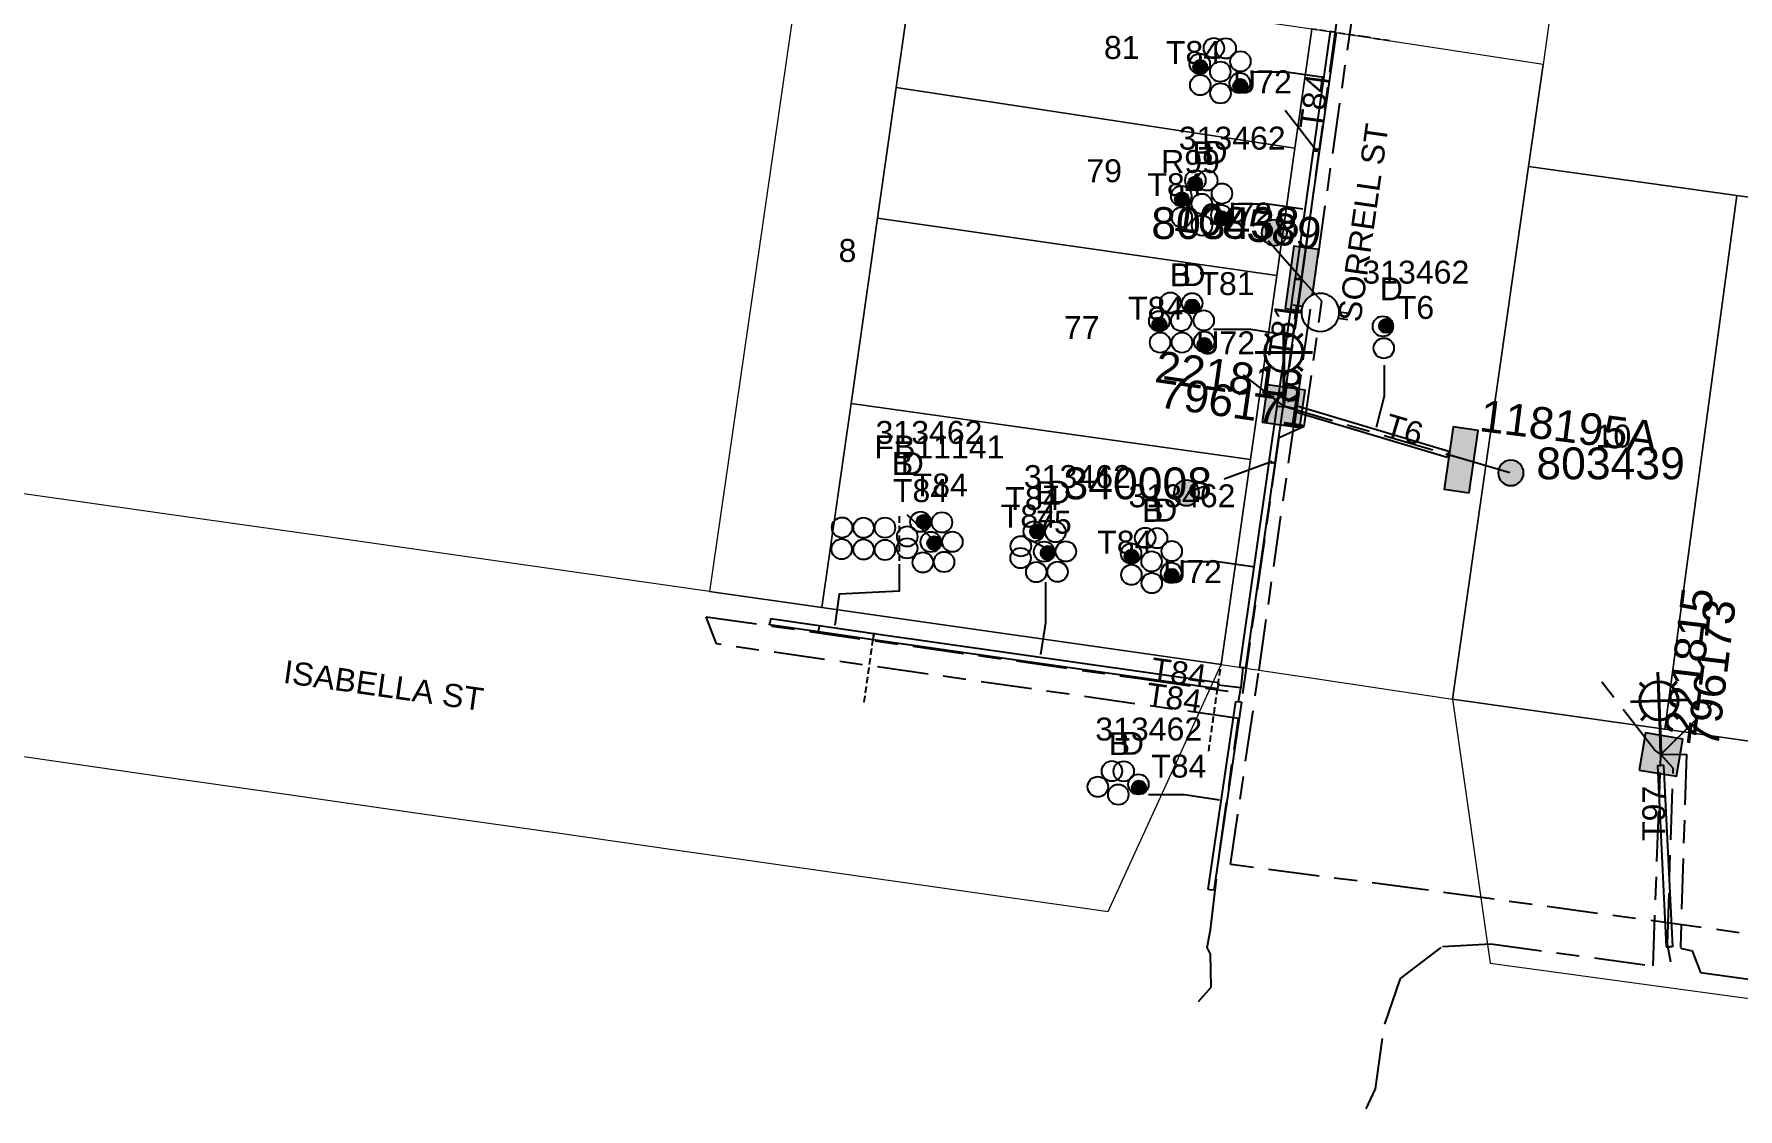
# Model space of a CAD drawing. Header units: metres. Extents: x 315403 to 316343, y 6257875 to 6258324.
# Drawn here: x 315516.9 to 315650.6, y 6257903.5 to 6257987.9 of the extents above; entities that cross this region are included whole.
import ezdxf
from ezdxf.enums import TextEntityAlignment as Align

# ---------------------------------------------------------------- set-up
doc = ezdxf.new("R2010")
doc.units = ezdxf.units.M
doc.linetypes.add('Cable Exist UG', pattern=[8.2, 4, -1.2, 1.8, -1.2])
doc.linetypes.add('DASHED', pattern=[0.75, 0.5, -0.25])
doc.layers.get('0').update_dxf_attribs({"color": 6})
doc.layers.add('Cadastre Land Parcels_SP_EXT', color=9, linetype='Continuous', lineweight=5)
doc.layers.add('Cadastre Roads_SP_EXT', color=9, linetype='Continuous', lineweight=5)
for name, color, linetype in [('Duct_SP_EXT', 7, 'Continuous'), ('Equip_LV_EXT', 7, 'Continuous'), ('Equip_SP_SL_EXT', 7, 'Continuous'), ('Mains_HV_EXT', 7, 'Continuous'), ('Mains_LV_EXT', 7, 'Continuous'), ('Mains_SL_EXT', 7, 'Continuous'), ('SupportsOH_SP_TR_HV_LV_SL_EXT', 7, 'Continuous'), ('SupportsUG_SP_LV_EXT', 7, 'Continuous'), ('SupportsUG_SP_LV_SL_EXT', 7, 'Continuous'), ('Trench_SP_EXT', 7, 'Continuous')]:
    doc.layers.add(name, color=color, linetype=linetype)
doc.layers.add('UNKNOWN_FEATURES', color=1, linetype='DASHED', plot=False)
doc.styles.add('COLUMN_LABEL', font='arial.ttf')
doc.styles.add('iecARIAL', font='arial.ttf', dxfattribs={"height": 2})
doc.styles.add('POLE_LABEL', font='arial.ttf')
doc.styles.get("Standard").update_dxf_attribs({"font": 'arial.ttf'})

# ---------------------------------------------------------------- blocks, each defined once
blk = doc.blocks.new('COLUMN_EXT')
blk.add_hatch(color=256).paths.add_polyline_path([(-1.49, 1.48), (-1.49, -1.49), (1.48, -1.49), (1.48, 1.48)])
blk.add_lwpolyline([(-1.49, -1.49), (1.48, -1.49), (1.48, 1.48), (-1.49, 1.48)], close=True)
for tag, height, style, flags, p in [('ASSET_NUM', 2.5, 'COLUMN_LABEL', 8, (2, 2)), ('STRUCTURE_PLANT_NUMBER', 0.2, 'POLE_LABEL', 9, (1.81, 0.03)), ('STREET_CODE', 0.2, 'COLUMN_LABEL', 9, (1.81, -0.2))]:
    blk.add_attdef(tag, text='', height=height, dxfattribs=dict(style=style, flags=flags)).set_placement(p, align=Align.MIDDLE_LEFT)
at = {"flags": 9}
for tag, p in [('COLUMN_TYPE', (1.81, -0.4)), ('OWNED_BY', (1.81, -0.6)), ('STATE', (1.81, -0.8)), ('USAGE', (1.81, -1)), ('LEGEND', (1.81, -1.2)), ('LOCATION', (1.81, -1.4)), ('STREETNAME', (1.81, -1.6)), ('SUBURB', (1.81, -1.8)), ('NOTES', (1.81, -2))]:
    blk.add_attdef(tag, text='', height=0.2, dxfattribs=at).set_placement(p, align=Align.MIDDLE_LEFT)
at = {"flags": 1}
blk.add_attdef('Z', (1.81, -2.35), '', height=0.2, dxfattribs=at)
blk = doc.blocks.new('PILLAR_EXT')
blk.add_hatch(color=256).paths.add_polyline_path([(-2.475, 0.99), (-2.475, -0.99), (2.475, -0.99), (2.475, 0.99)])
blk.add_lwpolyline([(-2.475, -0.99), (2.475, -0.99), (2.475, 0.99), (-2.475, 0.99)], close=True)
at = {"style": 'iecARIAL', "flags": 8}
blk.add_attdef('ASSET_NUM', (1.5, 3.5), '', height=2.5, dxfattribs=at)
for tag, p, flags in [('OWNED_BY', (0, -0.2), 9), ('STATE', (0, -0.4), 9), ('SUPPORT_TYPE', (0, -0.6), 9), ('USAGE', (0, -0.8), 9), ('LEGEND', (0, -1), 9), ('LOCATION', (0, -1.2), 9), ('NOTES', (0, -1.4), 9), ('STREETNAME', (0, -1.8), 9), ('SUBURB', (0, -2), 1), ('PARENT', (0, -1.6), 9)]:
    blk.add_attdef(tag, p, '', height=0.2, dxfattribs=dict(flags=flags))
blk = doc.blocks.new('DUCT_EXT')
blk.add_circle((0, 0.8), 0.8)
at = {"flags": 1}
blk.add_attdef('Z', (0, 0), '', height=0.2, dxfattribs=at)
at = {"flags": 9}
for tag, p in [('DUCT_CODE', (0, 0)), ('XSECT_TYPE', (0, -0.2)), ('STATE', (0, -0.6)), ('FB_REFERENCE', (0, -0.4)), ('NOTES', (0, -0.8))]:
    blk.add_attdef(tag, text='', height=0.2, dxfattribs=at).set_placement(p, align=Align.MIDDLE_LEFT)
blk = doc.blocks.new('SL_LANTERN_EXT')
at = {"lineweight": 40}
for p, q in [((-1.46, 5.68), (-1.06, 5.28)), ((0, 1.97), (0, 6.47)), ((1.46, 5.68), (1.06, 5.28)), ((-2.25, 4.22), (2.25, 4.22)), ((-1.46, 2.76), (-1.06, 3.16)), ((0, 0), (0, 2.72)), ((1.46, 2.76), (1.06, 3.16))]:
    blk.add_line(p, q, dxfattribs=at)
blk.add_circle((0, 4.22), 1.5, dxfattribs=at)
at = {"style": 'iecARIAL', "flags": 8}
blk.add_attdef('ASSET_NUM', (1.5, 1.5), '', height=2.5, dxfattribs=at)
for tag, p, height, flags in [('CONSTRUCTED_VOLTAGE', (0.98, -0.65), 0.2, 9), ('CONTROL_TYPE', (0.98, -0.85), 0.2, 9), ('LANTERN_PURPOSE', (0.98, -1.05), 0.2, 9), ('LANTERN_TYPE', (0.98, -1.25), 0.2, 9), ('NO_PHASES', (0.98, -1.45), 0.2, 9), ('LNUMBER', (2.18, -3.25), 2.5, 8), ('OPERATING_VOLTAGE', (0.98, -1.65), 0.2, 9), ('ORIENTATION', (0.98, -1.85), 0.2, 9), ('OWNED_BY', (0.98, -2.05), 0.2, 9), ('STATE', (0.98, -2.25), 0.2, 9), ('USAGE', (0.98, -2.45), 0.2, 9), ('CEXIST', (0.98, -2.65), 0.2, 9), ('CNEW', (0.98, -2.85), 0.2, 9), ('CNUMBER', (0.98, -3.05), 0.2, 9), ('CREMOVE', (0.98, -3.25), 0.2, 9), ('CREPLACE', (0.98, -3.45), 0.2, 9), ('LKINGHEIGHT', (0.98, -3.65), 0.2, 9), ('LBRACKET', (0.98, -3.85), 0.2, 9), ('LBRACKETVOCAB', (0.98, -4.05), 0.2, 9), ('LCATEGORY', (0.98, -4.25), 0.2, 9), ('LCHARGE1', (0.98, -4.45), 0.2, 9), ('LCHARGE1PERCENT', (0.98, -4.65), 0.2, 9), ('LCHARGE2', (0.98, -4.85), 0.2, 9), ('LCHARGE2PERCENT', (0.98, -5.05), 0.2, 9), ('LCHARGE3', (0.98, -5.25), 0.2, 9), ('LCHARGE3PERCENT', (0.98, -5.45), 0.2, 9), ('LEXIST', (0.98, -5.65), 0.2, 9), ('LLAMP', (0.98, -5.85), 0.2, 9), ('LLAMPVOCAB', (0.98, -6.05), 0.2, 9), ('LMAST', (0.98, -6.25), 0.2, 9), ('LMASTVOCAB', (0.98, -6.45), 0.2, 9), ('LNEW', (0.98, -6.65), 0.2, 9), ('LANTNUMBER', (0.98, -6.85), 0.2, 9), ('LOUTREACH', (0.98, -7.25), 0.2, 9), ('LOUTREACHVOCAB', (0.98, -7.45), 0.2, 9), ('LRATECODE', (0.98, -7.65), 0.2, 9), ('LREMOVE', (0.98, -7.85), 0.2, 9), ('LREPLACE', (0.98, -8.05), 0.2, 9), ('STREETNAME', (0.98, -9.25), 0.2, 9), ('SUBURB', (0.98, -9.45), 0.2, 1), ('LTYPE', (0.98, -8.25), 0.2, 9), ('LTYPEVOCAB', (0.98, -8.45), 0.2, 9), ('LEGEND', (0.98, -8.65), 0.2, 9), ('LOCATION', (0.98, -8.85), 0.2, 9), ('NOTES', (0.98, -9.05), 0.2, 9)]:
    blk.add_attdef(tag, p, '', height=height, dxfattribs=dict(flags=flags))
blk = doc.blocks.new('POLE_EXT')
blk.add_hatch(color=256).paths.add_polyline_path([(-1, 0, 1), (1, 0, 1)])
blk.add_lwpolyline([(-1, 0, 1), (1, 0, 1)], format="xyb", close=True)
for tag, height, flags, p in [('pNumber', 2.5, 8, (-17.84, 2.07)), ('OWNED_BY', 0.2, 9, (1.35, -0.4)), ('SPECIAL_USE', 0.2, 9, (1.35, -0.8)), ('STATE', 0.2, 9, (1.35, -1)), ('cLV', 0.2, 9, (1.35, -1.4)), ('PARENT', 0.2, 9, (1.35, -0.6)), ('USAGE', 0.2, 9, (1.35, -1.2)), ('hDepth', 0.2, 9, (1.35, -1.6)), ('hDia', 0.2, 9, (1.35, -1.8)), ('cHV', 0.2, 9, (1.35, -2)), ('LBRACKET', 0.2, 9, (1.35, -2.2)), ('LExisting', 0.2, 9, (1.35, -2.4)), ('LANTNUMBER', 0.2, 9, (1.35, -2.6)), ('cLinedev', 0.2, 9, (1.35, -3.4)), ('pExisting', 0.2, 9, (1.35, -3.8)), ('LOther', 0.2, 9, (1.35, -2.8)), ('LRemove', 0.2, 9, (1.35, -3)), ('LEGEND', 0.2, 9, (1.35, -3.2)), ('LOCATION', 0.2, 9, (1.35, -3.6)), ('PFNUMBER', 0.2, 9, (1.35, -4)), ('pFooting', 0.2, 9, (1.35, -4.4)), ('pNew', 0.2, 9, (1.35, -4.6)), ('pRelocate', 0.2, 9, (1.35, -5)), ('pRemove', 0.2, 9, (1.35, -5.2)), ('pReplace', 0.2, 9, (1.35, -5.4)), ('NEWPFNUMBER', 0.2, 9, (1.35, -4.2)), ('pStay', 0.2, 9, (1.35, -5.6)), ('pType', 0.2, 9, (1.35, -5.8)), ('cspan', 0.2, 9, (1.35, -6)), ('STREETNAME', 0.2, 9, (1.35, -6.2)), ('SUBURB', 0.2, 9, (1.35, -6.4)), ('NOTES', 0.2, 9, (1.35, -6.6)), ('OPERATED_BY', 0.2, 9, (1.36, -7.01)), ('MAINTAINED_BY', 0.2, 9, (1.36, -6.81))]:
    blk.add_attdef(tag, text='', height=height, dxfattribs=dict(flags=flags)).set_placement(p, align=Align.MIDDLE_LEFT)
at = {"style": 'POLE_LABEL'}
for tag, height, flags, p in [('ASSET_NUM', 2.5, 8, (2, 2)), ('STRUCTURE_PLANT_NUMBER', 0.2, 9, (1.35, 0.03)), ('STREET_CODE', 0.2, 9, (1.35, -0.2))]:
    blk.add_attdef(tag, text='', height=height, dxfattribs=dict(at, flags=flags)).set_placement(p, align=Align.MIDDLE_LEFT)
at = {"flags": 1}
blk.add_attdef('Z', (1.35, -7.33), '', height=0.2, dxfattribs=at)
blk = doc.blocks.new('LV_UG_LINKS_OPEN_EXT')
for p, q in [((-0.25, 1.47), (-0.25, 2.22)), ((0.25, 1.47), (0.25, 2.22)), ((-0.25, -1.47), (-0.25, -2.22)), ((0.25, -1.47), (0.25, -2.22))]:
    blk.add_line(p, q)
at = {"flags": 9}
for tag, p in [('ACTUAL_STATUS', (0, 0)), ('CONSTRUCTED_VOLTAGE', (0, -0.2)), ('OPERATING_VOLTAGE', (0, -0.6)), ('ORIENTATION', (0, -0.8)), ('STATE', (0, -1)), ('SWITCH_TYPE', (0, -1.2)), ('NO_PHASES', (0, -0.4)), ('USAGE', (0, -1.4)), ('NOTES', (0, -1.6))]:
    blk.add_attdef(tag, text='', height=0.2, dxfattribs=at).set_placement(p, align=Align.MIDDLE_LEFT)
at = {"flags": 1}
blk.add_attdef('Z', (0, 0), '', height=0.2, dxfattribs=at)
blk.add_wipeout([(-0.25, 1.47), (-0.43, 1.43), (-0.61, 1.36), (-0.77, 1.28), (-0.93, 1.17), (-1.07, 1.05), (-1.19, 0.9), (-1.29, 0.75), (-1.38, 0.58), (-1.44, 0.4), (-1.48, 0.22), (-1.49, 0.03), (-1.49, -0.16), (-1.45, -0.34), (-1.4, -0.52), (-1.32, -0.69), (-1.23, -0.85), (-1.11, -1), (-0.98, -1.13), (-0.83, -1.24), (-0.66, -1.34), (-0.49, -1.41), (-0.31, -1.46), (-0.13, -1.49), (0.06, -1.49), (0.25, -1.47), (0.43, -1.43), (0.61, -1.36), (0.77, -1.28), (0.93, -1.17), (1.07, -1.05), (1.19, -0.9), (1.29, -0.75), (1.38, -0.58), (1.44, -0.4), (1.48, -0.22), (1.49, -0.03), (1.49, 0.16), (1.45, 0.34), (1.4, 0.52), (1.32, 0.69), (1.23, 0.85), (1.11, 1), (0.98, 1.13), (0.83, 1.24), (0.66, 1.34), (0.49, 1.41), (0.31, 1.46), (0.13, 1.49), (-0.06, 1.49)])
blk.add_lwpolyline([(0, -1.49, 1), (0, 1.49, 1)], format="xyb", close=True)
blk = doc.blocks.new('CABLE_LARGE_EXT')
h = blk.add_hatch(color=256)
edge = h.paths.add_edge_path()
edge.add_arc((0, 0.55), 0.55, 0, 360)
blk.add_circle((0, 0.55), 0.55)
at = {"flags": 1}
blk.add_attdef('Z', (0, 0), '', height=0.2, dxfattribs=at)
at = {"flags": 9}
for tag, p in [('COND_CODE', (0, 0)), ('STATE', (0, -0.4)), ('XSECT_SIZE', (0, -0.6)), ('FB_REFERENCE', (0, -0.2)), ('NOTES', (0, -0.8))]:
    blk.add_attdef(tag, text='', height=0.2, dxfattribs=at).set_placement(p, align=Align.MIDDLE_LEFT)

msp = doc.modelspace()

# ---------------------------------------------------------------- linework, layer by layer
at = {"layer": 'Cadastre Land Parcels_SP_EXT', "linetype": 'Continuous'}
for points in [[(315682.15, 6257981.06), (315682.65, 6257986.75), (315683.08, 6257991.84), (315637.14, 6257998.64), (315636.18, 6257991.88), (315635.28, 6257985.47), (315634.14, 6257977.47), (315650.48, 6257975.19), (315665.6, 6257973.09), (315681.28, 6257970.99), (315682.15, 6257981.06)], [(315580.98, 6257958.87), (315583.06, 6257973.42), (315584.52, 6257983.68), (315585.82, 6257992.8), (315577.08, 6257994.06), (315569.88, 6257944.1), (315578.68, 6257942.84), (315580.98, 6257958.87)], [(315617.13, 6257988.26), (315585.82, 6257992.8), (315584.52, 6257983.68), (315615.8, 6257978.91), (315617.13, 6257988.26)], [(315615.8, 6257978.91), (315584.52, 6257983.68), (315583.06, 6257973.42), (315614.38, 6257968.92), (315615.8, 6257978.91)], [(315650.48, 6257975.19), (315634.14, 6257977.47), (315628.16, 6257935.65), (315644.82, 6257933.28), (315650.48, 6257975.19)], [(315665.6, 6257973.09), (315650.48, 6257975.19), (315644.82, 6257933.28), (315661.58, 6257930.91), (315665.6, 6257973.09)], [(315614.38, 6257968.92), (315583.06, 6257973.42), (315580.98, 6257958.87), (315612.32, 6257954.47), (315614.38, 6257968.92)], [(315612.32, 6257954.47), (315580.98, 6257958.87), (315578.68, 6257942.84), (315610.02, 6257938.37), (315612.32, 6257954.47)]]:
    msp.add_lwpolyline(points, close=True, dxfattribs=at)
at = {"layer": 'Cadastre Roads_SP_EXT', "linetype": 'Continuous'}
for points in [[(315635.28, 6257985.47), (315624.7, 6257987.09), (315617.13, 6257988.26), (315615.8, 6257978.91), (315614.38, 6257968.92), (315612.32, 6257954.47), (315610.02, 6257938.37), (315617.59, 6257937.23), (315628.16, 6257935.65), (315634.14, 6257977.47), (315635.28, 6257985.47)], [(315569.88, 6257944.1), (315540.08, 6257948.36), (315530.07, 6257949.78), (315498.36, 6257954.27), (315495.03, 6257956), (315493.87, 6257958.78), (315484.23, 6257946.93), (315476.04, 6257936.86), (315479.29, 6257936.4), (315489.32, 6257934.96), (315508.53, 6257932.22), (315516.43, 6257931.09), (315527.09, 6257929.54), (315537.03, 6257928.14), (315546.99, 6257926.7), (315557.94, 6257925.16), (315567.17, 6257923.81), (315587.04, 6257921), (315601.14, 6257918.98), (315605.41, 6257928.29), (315610.02, 6257938.37), (315578.68, 6257942.84), (315569.88, 6257944.1)], [(315628.16, 6257935.65), (315631.12, 6257914.93), (315645.13, 6257913.02), (315665.08, 6257910.29), (315676.06, 6257908.81), (315676.89, 6257918.73), (315677.71, 6257928.61), (315661.58, 6257930.91), (315644.82, 6257933.28), (315628.16, 6257935.65)]]:
    msp.add_lwpolyline(points, close=True, dxfattribs=at)
at = {"layer": 'Duct_SP_EXT'}
for p, q in [((315618.58, 6257988.06), (315617.27, 6257978.85)), ((315619.05, 6257987.99), (315617.74, 6257978.79)), ((315617.25, 6257978.7), (315615.82, 6257968.71)), ((315617.72, 6257978.63), (315616.3, 6257968.64)), ((315617.27, 6257978.85), (315617.25, 6257978.7)), ((315617.25, 6257978.7), (315617.48, 6257978.67)), ((315617.27, 6257978.85), (315617.5, 6257978.82)), ((315617.27, 6257978.85), (315617.5, 6257978.82)), ((315617.72, 6257978.63), (315617.48, 6257978.67)), ((315617.74, 6257978.79), (315617.5, 6257978.82)), ((315617.74, 6257978.79), (315617.5, 6257978.82)), ((315617.74, 6257978.79), (315617.72, 6257978.63)), ((315615.82, 6257968.71), (315615.81, 6257968.63)), ((315615.81, 6257968.63), (315616.05, 6257968.6)), ((315615.81, 6257968.63), (315616.05, 6257968.6)), ((315615.82, 6257968.71), (315616.06, 6257968.68)), ((315616.29, 6257968.56), (315616.05, 6257968.6)), ((315616.29, 6257968.56), (315616.05, 6257968.6)), ((315616.3, 6257968.64), (315616.06, 6257968.68)), ((315616.3, 6257968.64), (315616.29, 6257968.56)), ((315614.39, 6257958.65), (315613.76, 6257954.27)), ((315614.86, 6257958.58), (315614.24, 6257954.2)), ((315614.39, 6257958.65), (315614.63, 6257958.62)), ((315614.39, 6257958.65), (315614.63, 6257958.62)), ((315614.86, 6257958.58), (315614.63, 6257958.62)), ((315614.86, 6257958.58), (315614.63, 6257958.62)), ((315615.84, 6257958.18), (315615.91, 6257958.41)), ((315627.74, 6257954.63), (315615.84, 6257958.18)), ((315615.98, 6257958.64), (315615.91, 6257958.41)), ((315627.88, 6257955.09), (315615.98, 6257958.64)), ((315627.88, 6257955.09), (315627.81, 6257954.86)), ((315613.76, 6257954.22), (315611.47, 6257938.16)), ((315614.23, 6257954.15), (315611.94, 6257938.09)), ((315613.76, 6257954.27), (315613.76, 6257954.22)), ((315613.76, 6257954.27), (315614, 6257954.23)), ((315613.76, 6257954.22), (315613.99, 6257954.19)), ((315613.76, 6257954.22), (315613.99, 6257954.19)), ((315614.23, 6257954.15), (315613.99, 6257954.19)), ((315614.23, 6257954.15), (315613.99, 6257954.19)), ((315614.24, 6257954.2), (315614, 6257954.23)), ((315614.24, 6257954.2), (315614.23, 6257954.15)), ((315627.74, 6257954.63), (315627.81, 6257954.86)), ((315574.59, 6257941.47), (315574.62, 6257941.71)), ((315574.66, 6257941.94), (315574.62, 6257941.71)), ((315578.48, 6257941.4), (315574.66, 6257941.94)), ((315578.41, 6257940.92), (315574.59, 6257941.47)), ((315578.41, 6257940.92), (315578.44, 6257941.16)), ((315582.7, 6257940.31), (315578.41, 6257940.92)), ((315578.48, 6257941.4), (315578.44, 6257941.16)), ((315582.77, 6257940.78), (315578.48, 6257941.4)), ((315582.7, 6257940.31), (315582.74, 6257940.55)), ((315582.7, 6257940.31), (315582.74, 6257940.55)), ((315609.75, 6257936.45), (315582.7, 6257940.31)), ((315582.77, 6257940.78), (315582.74, 6257940.55)), ((315582.77, 6257940.78), (315582.74, 6257940.55)), ((315609.82, 6257936.92), (315582.77, 6257940.78)), ((315611.47, 6257938.16), (315611.71, 6257938.13)), ((315611.94, 6257938.09), (315611.71, 6257938.13)), ((315609.75, 6257936.45), (315609.78, 6257936.68)), ((315609.82, 6257936.92), (315609.78, 6257936.68)), ((315611.15, 6257935.47), (315608.97, 6257920.72)), ((315611.62, 6257935.4), (315609.44, 6257920.65)), ((315611.15, 6257935.47), (315611.38, 6257935.43)), ((315611.62, 6257935.4), (315611.38, 6257935.43)), ((315644.26, 6257930.44), (315644.5, 6257930.45)), ((315644.26, 6257930.44), (315644.95, 6257916.19)), ((315644.74, 6257930.46), (315644.5, 6257930.45)), ((315644.74, 6257930.46), (315645.43, 6257916.21)), ((315608.97, 6257920.72), (315609.2, 6257920.68)), ((315609.44, 6257920.65), (315609.2, 6257920.68)), ((315645.43, 6257916.21), (315645.19, 6257916.2)), ((315644.95, 6257916.19), (315645.19, 6257916.2))]:
    msp.add_line(p, q, dxfattribs=at)
for points in [[(315612.31, 6257984.9), (315615.15, 6257984.9), (315617.89, 6257984.5)], [(315610.86, 6257974.53), (315613.7, 6257974.53), (315616.44, 6257974.13)], [(315609.43, 6257964.7), (315612.36, 6257964.7), (315615.1, 6257964.25)], [(315622.81, 6257961.88), (315622.81, 6257959.43), (315622.19, 6257956.97)], [(315585.35, 6257950.14), (315587.15, 6257948.41)], [(315594.37, 6257948.49), (315596.06, 6257947.64)], [(315584.76, 6257946.14), (315584.76, 6257944.12), (315580.05, 6257943.88), (315579.7, 6257941.45)], [(315606.92, 6257946.45), (315609.76, 6257946.45), (315612.5, 6257946.05)], [(315596.23, 6257944.84), (315596.23, 6257941.64), (315595.83, 6257939.15)], [(315604.31, 6257928.15), (315607.15, 6257928.15), (315609.89, 6257927.75)]]:
    msp.add_lwpolyline(points, dxfattribs=at)
at = {"layer": 'Mains_LV_EXT', "linetype": 'Cable Exist UG'}
for points in [[(315616.36, 6257968.63), (315619.24, 6257990.01), (315621.15, 6257989.76), (315621.55, 6257992.52), (315619.68, 6257993.4)], [(315614.93, 6257958.65), (315628.84, 6257954.56)], [(315608.25, 6257911.91), (315609.23, 6257913.03), (315609.19, 6257915.63), (315608.91, 6257916.15), (315609.18, 6257917.53), (315609.89, 6257923.58), (315611.37, 6257934.13), (315611.37, 6257934.13), (315570.42, 6257939.98), (315570.42, 6257939.98), (315569.6, 6257942.12)], [(315645.31, 6257915.01), (315645.03, 6257916.41), (315645.49, 6257930.22), (315644.53, 6257931.3)]]:
    msp.add_lwpolyline(points, dxfattribs=at)
at = {"layer": 'Mains_SL_EXT', "linetype": 'Cable Exist UG'}
for points in [[(315621.4, 6257903.47), (315622.12, 6257905.05), (315622.12, 6257905.05), (315622.85, 6257910.12), (315624.09, 6257913.72), (315627.38, 6257916.22), (315631.18, 6257916.44), (315643.91, 6257914.7), (315644.53, 6257931.3)], [(315644.53, 6257931.3), (315646.53, 6257931.34), (315646.53, 6257931.34), (315646.05, 6257916.1), (315646.99, 6257915.9), (315647.64, 6257914.19), (315647.64, 6257914.19), (315665.28, 6257911.78), (315676.26, 6257910.29), (315676.26, 6257910.29), (315680.51, 6257909.71), (315682.39, 6257909.47)]]:
    msp.add_lwpolyline(points, dxfattribs=at)
at = {"layer": 'Trench_SP_EXT', "linetype": 'Cable Exist UG'}
for points in [[(315617.49, 6257978.69), (315614.87, 6257982.07)], [(315616.36, 6257968.63), (315613.3, 6257972.08)], [(315614.93, 6257958.65), (315611.42, 6257961.39)], [(315615.91, 6257958.44), (315614.93, 6257958.65)], [(315614.01, 6257954.3), (315607.3, 6257951.84)], [(315627.64, 6257954.91), (315628.84, 6257954.56)], [(315628.84, 6257954.56), (315632.75, 6257953.41)], [(315611.71, 6257938.13), (315611.55, 6257936.53)], [(315611.55, 6257936.53), (315609.78, 6257936.75)], [(315611.38, 6257935.42), (315611.55, 6257936.53)], [(315644.53, 6257931.3), (315644.03, 6257931.67), (315644.03, 6257931.67), (315639.9, 6257936.98)], [(315644.53, 6257931.3), (315648.52, 6257935.29)], [(315644.5, 6257930.39), (315644.53, 6257931.3)]]:
    msp.add_lwpolyline(points, dxfattribs=at)
at = {"layer": 'UNKNOWN_FEATURES'}
for points in [[(315623.24, 6257987.33), (315621.23, 6257987.64), (315617.13, 6257988.26)], [(315584.76, 6257950), (315584.76, 6257946.14)], [(315582.01, 6257935.41), (315582.79, 6257940.88)], [(315609.04, 6257931.56), (315610.02, 6257938.46)]]:
    msp.add_lwpolyline(points, dxfattribs=at)

# ---------------------------------------------------------------- block references
at = {"layer": 'Duct_SP_EXT'}
for name, p, rotation in [('DUCT_EXT', (315609.43, 6257985.96), 358.8169901474492), ('DUCT_EXT', (315610.38, 6257985.94), 359.9208290109676), ('DUCT_EXT', (315608.34, 6257984.73), 0.00693904532606381), ('CABLE_LARGE_EXT', (315608.34, 6257984.73), 355.7399284167077), ('DUCT_EXT', (315611.53, 6257984.92), 0.006938511717535772), ('DUCT_EXT', (315608.37, 6257983.06), 359.5649357143176), ('DUCT_EXT', (315609.94, 6257984.11), 359.5649357143176), ('DUCT_EXT', (315611.48, 6257983.22), 359.5649357143176), ('DUCT_EXT', (315609.96, 6257982.41), 359.5649357143176), ('CABLE_LARGE_EXT', (315611.48, 6257983.24), 355.7399284167077), ('DUCT_EXT', (315607.98, 6257975.58), 358.8169901474492), ('DUCT_EXT', (315608.93, 6257975.57), 359.9208290109676), ('DUCT_EXT', (315606.89, 6257974.35), 0.00693904532606381), ('CABLE_LARGE_EXT', (315606.89, 6257974.35), 355.7399284167077), ('DUCT_EXT', (315608.49, 6257973.73), 359.5649357143176), ('DUCT_EXT', (315610.08, 6257974.54), 0.006938511717535772), ('DUCT_EXT', (315606.92, 6257972.68), 359.5649357143176), ('DUCT_EXT', (315610.03, 6257972.85), 359.5649357143176), ('CABLE_LARGE_EXT', (315610.03, 6257972.86), 355.7399284167077), ('DUCT_EXT', (315608.51, 6257972.03), 359.5649357143176), ('DUCT_EXT', (315606.06, 6257965.98), 2.290609808038385), ('DUCT_EXT', (315607.75, 6257965.93), 0.4606499957495488), ('DUCT_EXT', (315605.17, 6257964.52), 0.4606499957495488), ('DUCT_EXT', (315606.89, 6257964.54), 0.4606499957495488), ('DUCT_EXT', (315608.66, 6257964.58), 0.4606499957495488), ('DUCT_EXT', (315623.51, 6257964.95), 92.4026094615296), ('DUCT_EXT', (315605.23, 6257962.84), 0.4606499957495488), ('DUCT_EXT', (315606.95, 6257962.84), 0.4606499957495488), ('DUCT_EXT', (315608.7, 6257962.91), 0.4606499957495488), ('CABLE_LARGE_EXT', (315623.51, 6257964.95), 90.31597105408612), ('DUCT_EXT', (315623.58, 6257963.23), 92.4026094615296), ('DUCT_EXT', (315581.07, 6257949.12), 90.07539540539393), ('DUCT_EXT', (315582.76, 6257949.1), 90.07539540539393), ('DUCT_EXT', (315584.44, 6257949.11), 90.07539540539393), ('DUCT_EXT', (315587.22, 6257949.57), 89.99999996664947), ('CABLE_LARGE_EXT', (315587.22, 6257949.57), 90.58115417609486), ('DUCT_EXT', (315588.91, 6257949.52), 89.5579969643274), ('DUCT_EXT', (315586.18, 6257947.47), 88.81005107854318), ('DUCT_EXT', (315586.19, 6257948.42), 89.9138902918444), ('DUCT_EXT', (315588.03, 6257947.98), 89.5579969643274), ('CABLE_LARGE_EXT', (315588.06, 6257947.9), 90.58115417609486), ('DUCT_EXT', (315589.73, 6257948), 89.5579969643274), ('DUCT_EXT', (315595.1, 6257947.65), 89.9138902918444), ('DUCT_EXT', (315596.12, 6257948.81), 89.99999996664947), ('CABLE_LARGE_EXT', (315596.12, 6257948.81), 90.58115417609486), ('DUCT_EXT', (315597.82, 6257948.76), 89.5579969643274), ('DUCT_EXT', (315604.04, 6257947.51), 358.8169901474492), ('DUCT_EXT', (315604.99, 6257947.49), 359.9208290109676), ('DUCT_EXT', (315581.04, 6257947.43), 90.07539540539393), ('DUCT_EXT', (315582.76, 6257947.4), 90.07539540539393), ('DUCT_EXT', (315584.44, 6257947.36), 90.07539540539393), ('DUCT_EXT', (315587.41, 6257946.38), 90.0000000000002), ('DUCT_EXT', (315589.08, 6257946.41), 89.5579969643274), ('DUCT_EXT', (315595.08, 6257946.71), 88.81005107854318), ('DUCT_EXT', (315596.93, 6257947.22), 89.5579969643274), ('CABLE_LARGE_EXT', (315596.96, 6257947.13), 90.58115417609486), ('DUCT_EXT', (315598.63, 6257947.24), 89.5579969643274), ('DUCT_EXT', (315602.95, 6257946.28), 0.00693904532606381), ('CABLE_LARGE_EXT', (315602.95, 6257946.28), 355.7399284167077), ('DUCT_EXT', (315604.55, 6257945.66), 359.5649357143176), ('DUCT_EXT', (315606.14, 6257946.47), 0.006938511717535772), ('DUCT_EXT', (315596.31, 6257945.62), 90.0000000000002), ('DUCT_EXT', (315597.98, 6257945.64), 89.5579969643274), ('DUCT_EXT', (315602.97, 6257944.61), 359.5649357143176), ('DUCT_EXT', (315606.09, 6257944.77), 359.5649357143176), ('CABLE_LARGE_EXT', (315606.09, 6257944.79), 355.7399284167077), ('DUCT_EXT', (315604.57, 6257943.96), 359.5649357143176), ('DUCT_EXT', (315601.43, 6257929.2), 358.8169901474492), ('DUCT_EXT', (315602.37, 6257929.18), 359.9208290109676), ('DUCT_EXT', (315603.53, 6257928.16), 0.006938511717535772), ('DUCT_EXT', (315600.34, 6257927.97), 0.00693904532606381), ('DUCT_EXT', (315601.94, 6257927.35), 359.5649357143176), ('CABLE_LARGE_EXT', (315603.53, 6257928.16), 355.7399284167077)]:
    msp.add_blockref(name, p, dxfattribs=dict(at, rotation=rotation))
for p in [(315607.98, 6257975.58), (315607.75, 6257965.93), (315605.17, 6257964.52), (315608.7, 6257962.91)]:
    msp.add_blockref('CABLE_LARGE_EXT', p, dxfattribs=at)
at = {"layer": 'Equip_SP_SL_EXT'}
ref = msp.add_blockref('SL_LANTERN_EXT', (315614.93, 6257958.65), dxfattribs=at)
ref.add_attrib('ASSET_NUM', '221813', dxfattribs={"layer": '0', "height": 2.5, "rotation": 351.8903, "style": 'iecARIAL'}).set_placement((315616.43, 6257960.15), align=Align.MIDDLE_RIGHT)
ref = msp.add_blockref('SL_LANTERN_EXT', (315644.53, 6257931.3), dxfattribs=dict(at, rotation=2.077356079238755))
ref.add_attrib('ASSET_NUM', '221815', dxfattribs={"layer": '0', "height": 2.5, "rotation": 83.0924, "style": 'iecARIAL'}).set_placement((315646.03, 6257932.8), align=Align.MIDDLE_LEFT)
at = {"layer": 'SupportsOH_SP_TR_HV_LV_SL_EXT'}
ref = msp.add_blockref('POLE_EXT', (315614.19, 6257972.27), dxfattribs=at)
ref.add_attrib('ASSET_NUM', '803438', dxfattribs={"layer": '0', "height": 2.5, "style": 'POLE_LABEL'}).set_placement((315616.19, 6257973.02), align=Align.MIDDLE_RIGHT)
ref = msp.add_blockref('POLE_EXT', (315632.75, 6257953.41), dxfattribs=at)
ref.add_attrib('ASSET_NUM', '803439', dxfattribs={"layer": '0', "height": 2.5, "style": 'POLE_LABEL'}).set_placement((315634.75, 6257954.16), align=Align.MIDDLE_LEFT)
ref = msp.add_blockref('POLE_EXT', (315607.3, 6257951.84), dxfattribs=at)
ref.add_attrib('ASSET_NUM', '340008', dxfattribs={"layer": '0', "height": 2.5, "style": 'POLE_LABEL'}).set_placement((315609.3, 6257952.59), align=Align.MIDDLE_RIGHT)
at = {"layer": 'SupportsUG_SP_LV_EXT'}
ref = msp.add_blockref('PILLAR_EXT', (315616.36, 6257968.63), dxfattribs=dict(at, rotation=82.32605851703151))
ref.add_attrib('ASSET_NUM', '108589', dxfattribs={"layer": '0', "height": 2.5, "rotation": 352.3261, "style": 'iecARIAL'}).set_placement((315617.86, 6257972.13), align=Align.MIDDLE_RIGHT)
ref = msp.add_blockref('PILLAR_EXT', (315628.86, 6257954.44), dxfattribs=dict(at, rotation=81.87206477769173))
ref.add_attrib('ASSET_NUM', '118195A', dxfattribs={"layer": '0', "height": 2.5, "rotation": 352.7684, "style": 'iecARIAL'}).set_placement((315630.36, 6257957.94), align=Align.MIDDLE_LEFT)
at = {"layer": 'SupportsUG_SP_LV_SL_EXT'}
ref = msp.add_blockref('COLUMN_EXT', (315614.93, 6257958.65), dxfattribs=dict(at, rotation=351.8903404921751))
ref.add_attrib('ASSET_NUM', '796171', dxfattribs={"layer": '0', "height": 2.5, "rotation": 351.8903, "style": 'COLUMN_LABEL'}).set_placement((315616.93, 6257959.4), align=Align.TOP_RIGHT)
ref = msp.add_blockref('COLUMN_EXT', (315644.53, 6257931.3), dxfattribs=dict(at, rotation=350.557219653969))
ref.add_attrib('ASSET_NUM', '796173', dxfattribs={"layer": '0', "height": 2.5, "rotation": 83.0924, "style": 'COLUMN_LABEL'}).set_placement((315646.53, 6257932.05), align=Align.TOP_LEFT)

# ---------------------------------------------------------------- texts
at = {"layer": 'Cadastre Land Parcels_SP_EXT'}
for s, p in [('81', (315600.82, 6257985.91)), ('79', (315599.44, 6257976.23)), ('8', (315580, 6257969.97)), ('77', (315597.68, 6257963.92)), ('10', (315639.4, 6257955.4)), ('75', (315595.5, 6257948.64))]:
    msp.add_text(s, height=1.8, dxfattribs=at).set_placement(p)
at = {"layer": 'Cadastre Roads_SP_EXT'}
for s, rotation, p in [('SORRELL ST', 81.8832, (315620.95, 6257965.18)), ('ISABELLA ST', 351.8799, (315536.35, 6257936.94))]:
    msp.add_text(s, height=1.8, rotation=rotation, dxfattribs=at).set_placement(p)
at = {"layer": 'Duct_SP_EXT'}
for s, p in [('T84', (315605.68, 6257985.52)), ('U72', (315610.95, 6257983.21)), ('313462', (315606.69, 6257978.79)), ('B', (315607.75, 6257977.63)), ('D', (315608.7, 6257977.67)), ('R99', (315605.31, 6257976.96)), ('T84', (315604.23, 6257975.14)), ('U72', (315609.41, 6257972.83)), ('B', (315605.98, 6257968.06)), ('D', (315606.97, 6257968.08)), ('313462', (315621.1, 6257968.27)), ('T81', (315608.31, 6257967.37)), ('D', (315622.47, 6257966.96)), ('T84', (315602.71, 6257965.44)), ('T6', (315623.8, 6257965.5)), ('U72', (315608.07, 6257962.72)), ('313462', (315582.9, 6257955.69)), ('FB11141', (315582.81, 6257954.55)), ('B', (315584.18, 6257953.25)), ('D', (315584.87, 6257953.25)), ('313462', (315594.54, 6257952.22)), ('T84', (315584.26, 6257951.12)), ('T84', (315585.81, 6257951.56)), ('T84', (315593.08, 6257950.5)), ('B', (315595.45, 6257950.96)), ('D', (315596.4, 6257951)), ('313462', (315602.75, 6257950.71)), ('B', (315603.81, 6257949.56)), ('D', (315604.76, 6257949.59)), ('T84', (315592.72, 6257949.12)), ('T84', (315600.29, 6257947.07)), ('U72', (315605.46, 6257944.76)), ('313462', (315600.14, 6257932.4)), ('B', (315601.2, 6257931.25)), ('D', (315602.15, 6257931.28)), ('T84', (315604.53, 6257929.49))]:
    msp.add_text(s, height=1.8, dxfattribs=at).set_placement(p)
at = {"layer": 'Mains_LV_EXT'}
for s, rotation, p in [('T84', 82.3655, (315617.92, 6257980.28)), ('T6', 343.6147, (315622.72, 6257956.36)), ('T84', 351.8737, (315604.42, 6257937.15)), ('T84', 351.8732, (315604.05, 6257935.18)), ('T97', 89.8324, (315644.86, 6257924.51))]:
    msp.add_text(s, height=1.8, rotation=rotation, dxfattribs=at).set_placement(p)

# ---------------------------------------------------------------- next in the draw order: block references
at = {"layer": 'Equip_LV_EXT', "rotation": 261.8489289452311}
msp.add_blockref('LV_UG_LINKS_OPEN_EXT', (315617.8, 6257966.01), dxfattribs=at)

# ---------------------------------------------------------------- next in the draw order: linework, layer by layer
at = {"layer": 'Duct_SP_EXT'}
for p, q in [((315615.81, 6257968.63), (315614.39, 6257958.65)), ((315616.29, 6257968.56), (315614.86, 6257958.58))]:
    msp.add_line(p, q, dxfattribs=at)
at = {"layer": 'Mains_HV_EXT', "linetype": 'Cable Exist UG'}
msp.add_lwpolyline([(315686.57, 6257904.19), (315687.46, 6257905.93), (315688.31, 6257912.17), (315688.31, 6257912.17), (315625.84, 6257920.7), (315610.75, 6257922.66), (315612.99, 6257937.94), (315612.99, 6257937.94), (315618.77, 6257978.48), (315618.77, 6257978.48), (315620.53, 6257990.8), (315580.81, 6257996.5), (315581.41, 6258001.64)], dxfattribs=at)
at = {"layer": 'Mains_LV_EXT', "linetype": 'Cable Exist UG'}
for points in [[(315569.6, 6257942.12), (315603.63, 6257937.26), (315603.63, 6257937.26), (315611.72, 6257936.1), (315614.58, 6257956.18), (315616.53, 6257957.09), (315616.53, 6257957.09), (315617.93, 6257966.9), (315616.36, 6257968.63)], [(315616.36, 6257968.63), (315614.93, 6257958.65)]]:
    msp.add_lwpolyline(points, dxfattribs=at)

# ---------------------------------------------------------------- next in the draw order: texts
at = {"layer": 'Mains_LV_EXT'}
msp.add_text('T81', height=1.8, rotation=81.8903, dxfattribs=at).set_placement((315615.46, 6257962.34))

doc.saveas('drawing.dxf')
